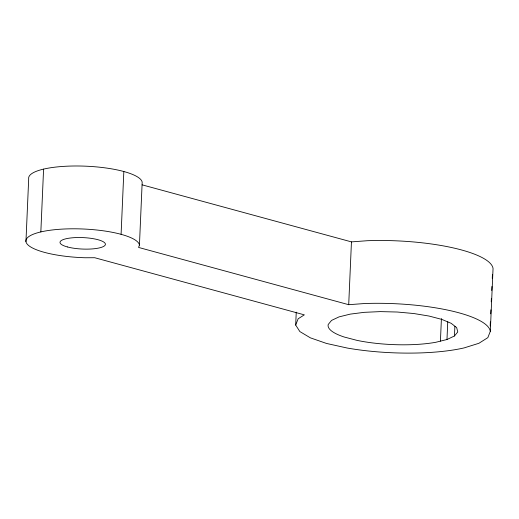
<?xml version="1.0" encoding="UTF-8"?>
<svg xmlns="http://www.w3.org/2000/svg" width="519" height="519" viewBox="0 0 519 519"><rect width="100%" height="100%" fill="white"/><g stroke="black" fill="none" stroke-linecap="round" stroke-linejoin="round"><path stroke-width="0.78" d="M295.681 325.056L298.153 318.77L304.342 314.851L94.711 257.722L85.142 257.755A56.85 14.331 2.5 0 1 25.95 241.627L28.694 178.815A56.85 14.331 2.5 0 1 82.988 166.086A56.85 14.331 2.5 0 1 142.18 182.221L139.442 245.033L138.586 247.44L348.71 304.698L364.643 303.524A97.455 24.568 2.5 0 1 490.306 331.356L487.841 337.642L478.907 343.286L464.122 347.905A97.455 24.568 2.5 0 1 347.179 348.028L326.503 343.448L310.362 337.83L299.846 331.557L295.681 325.056L296.245 312.172M40.839 231.922L43.583 169.11M121.089 234.329L123.833 171.517M348.71 304.698L351.454 241.886L142.109 184.842M440.43 341.132L441.416 318.588M446.976 339.517L454.462 335.988L457.771 331.926L456.655 327.606L451.206 323.331L441.792 319.393L429.051 316.052L413.851 313.534L397.23 312.023L380.323 311.614L364.28 312.334L350.189 314.131L339.017 316.895L331.524 320.424L328.222 324.485A64.972 16.374 2.5 0 0 344.201 337.019L356.942 340.36A64.972 16.374 2.5 0 0 435.804 342.281L446.976 339.517L447.748 321.799M454.462 335.988L454.884 326.321M490.189 325.932L490.364 321.903M490.715 313.852L490.89 309.824M491.246 301.773L491.383 298.548M491.74 290.497L491.915 286.475M492.265 278.418L492.44 274.395M490.306 331.356L493.05 268.544A97.455 24.568 2.5 0 0 367.381 240.712L351.454 241.886M25.95 241.627A56.85 14.331 2.5 0 1 80.25 228.898A56.85 14.331 2.5 0 1 139.442 245.033M67.34 246.927A22.739 5.735 2.5 0 0 104.87 245.481A22.739 5.735 2.5 0 0 75.878 237.579A22.739 5.735 2.5 0 0 67.34 246.927"/></g></svg>
